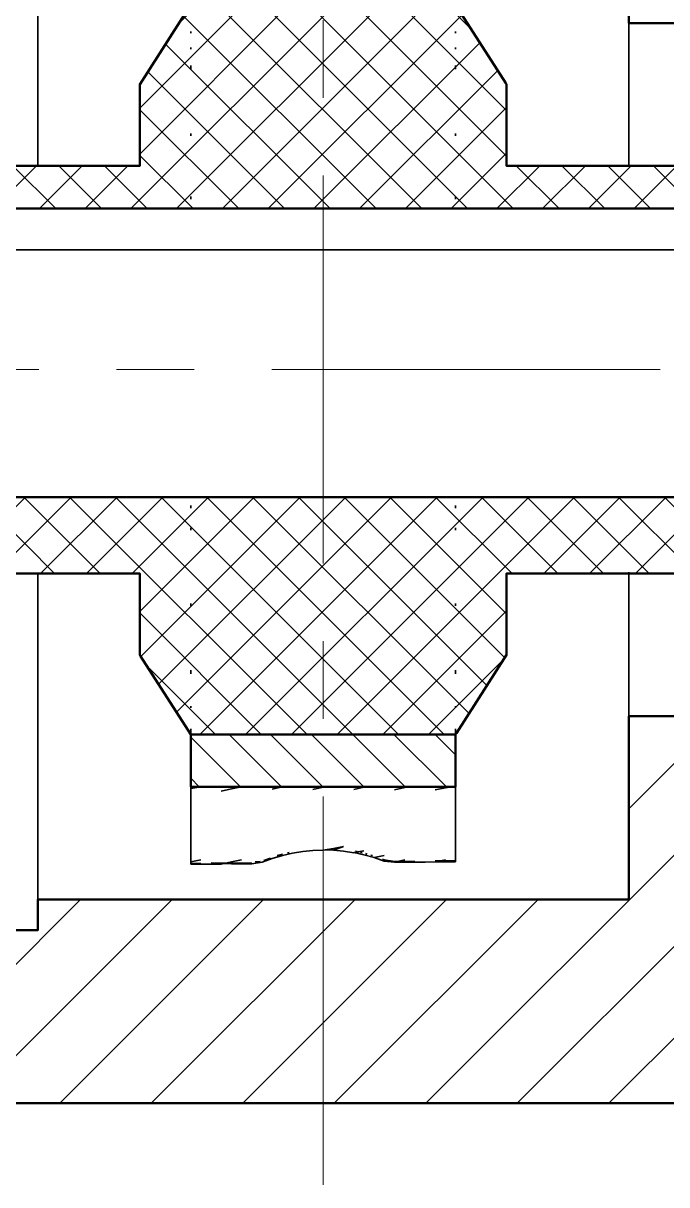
# Model space of a CAD drawing. Header units: millimetres. Extents: x 0 to 420, y 0 to 297.
# Drawn here: x 351.3 to 382.9, y 156 to 213 of the extents above; entities that cross this region are included whole.
import ezdxf

# ---------------------------------------------------------------- set-up
doc = ezdxf.new("R2010")
doc.units = ezdxf.units.MM
doc.header["$LTSCALE"] = 6
doc.linetypes.add('CENTER', pattern=[5.08, 3.175, -0.635, 0.635, -0.635])
for name, color, linetype, lineweight in [('CENTRO', 7, 'CENTER', 18), ('CORTE', 7, 'Continuous', 50), ('HACHURA', 8, 'Continuous', 13), ('VISIVEL', 7, 'Continuous', 35)]:
    doc.layers.add(name, color=color, linetype=linetype, lineweight=lineweight)

msp = doc.modelspace()

# ---------------------------------------------------------------- hatches: boundary and pattern name
at = {"layer": 'HACHURA'}
h = msp.add_hatch(dxfattribs=at)
h.set_pattern_fill('ANSI31')
h.paths.add_polyline_path([(366.7755, 160), (390.75, 160), (390.871, 160.015), (390.9925, 160.03), (391.095, 160.0675), (391.197, 160.1055), (391.2735, 160.153), (391.35, 160.2), (391.4035, 160.2465), (391.457, 160.293), (391.5035, 160.3465), (391.55, 160.4), (391.597, 160.4765), (391.6445, 160.553), (391.6825, 160.655), (391.72, 160.7575), (391.735, 160.8785), (391.75, 161), (391.75, 162.4995), (391.75, 164), (391.735, 164.121), (391.72, 164.2425), (391.6825, 164.345), (391.6445, 164.447), (391.597, 164.5235), (391.55, 164.6), (391.5035, 164.6535), (391.457, 164.707), (391.4035, 164.7535), (391.35, 164.8), (391.2735, 164.847), (391.197, 164.8945), (391.095, 164.9325), (390.9925, 164.97), (390.8715, 164.985), (390.75, 165), (390.7395, 165), (390.7265, 165), (390.7605, 165.0395), (390.9, 165.2), (391.0415, 165.429), (391.1835, 165.6585), (391.297, 165.9655), (391.4105, 166.2725), (391.455, 166.636), (391.5, 167), (391.5, 168.891), (391.5, 169.0575), (391.5, 169.3405), (391.5, 169.421), (391.5, 175.0465), (391.5, 175.081), (391.5, 175.1945), (391.5, 175.49), (391.5, 175.532), (391.5, 175.8455), (391.5, 175.9325), (391.5, 175.9685), (391.5, 175.9995), (393.9855, 176.0005), (394, 176.0005), (394, 176.053), (394, 183.0005), (391.572, 183.0005), (391.1, 183.0005), (391.1, 179.0305), (391.1, 179.0005), (391.039, 179.0005), (381, 179.0005), (381, 178.8705), (381, 170.052), (381, 170.0005), (380.8875, 170.0005), (352, 170.0005), (352, 168.5005), (351.968, 168.5005), (343.5, 168.5005), (343.5, 168.3015), (343.5, 168.288), (343.5, 167.857), (343.5, 167), (343.545, 166.6365), (343.5895, 166.2725), (343.6795, 166.0285), (343.6905, 166), (343.703, 165.9655), (343.7035, 165.964), (343.7055, 165.959), (343.8165, 165.6585), (343.829, 165.638), (343.9585, 165.429), (344.0875, 165.2205), (344.0975, 165.2035), (344.2335, 165.046), (344.2395, 165.0395), (344.2735, 165), (343.292, 165), (341.25, 165), (341.129, 164.985), (341.0075, 164.97), (340.905, 164.9325), (340.803, 164.8945), (340.7265, 164.847), (340.65, 164.8), (340.5965, 164.7535), (340.543, 164.707), (340.4965, 164.6535), (340.45, 164.6), (340.403, 164.5235), (340.3555, 164.447), (340.3175, 164.345), (340.28, 164.2425), (340.265, 164.1215), (340.25, 164), (340.25, 162.5005), (340.25, 161), (340.265, 160.879), (340.28, 160.7575), (340.3175, 160.655), (340.3555, 160.553), (340.403, 160.4765), (340.45, 160.4), (340.4965, 160.3465), (340.543, 160.293), (340.5965, 160.2465), (340.65, 160.2), (340.7265, 160.153), (340.803, 160.1055), (340.905, 160.0675), (341.0075, 160.03), (341.1285, 160.015), (341.25, 160), (345.3165, 160), (365.994, 160)])
h.paths.add_polyline_path([(346.5, 231), (346.925, 231), (347.333, 231), (347.454, 231.546), (347.6475, 232.4175), (347.8775, 233.147), (348.146, 233.9985), (348.4385, 234.705), (348.78, 235.5295), (349.1335, 236.208), (349.5455, 237), (349.9565, 237.645), (350.436, 238.398), (350.9015, 239.0045), (351.445, 239.713), (351.962, 240.277), (352.565, 240.935), (353.129, 241.4515), (353.787, 242.055), (354.394, 242.5205), (355.102, 243.064), (355.747, 243.475), (356.5, 243.9545), (357.1785, 244.3075), (357.9705, 244.72), (358.677, 245.0125), (359.5015, 245.354), (360.231, 245.584), (361.0825, 245.8525), (361.829, 246.018), (362.7005, 246.2115), (363.459, 246.311), (364.344, 246.4275), (365.108, 246.461), (366, 246.5), (366.764, 246.4665), (367.656, 246.4275), (368.414, 246.328), (369.2995, 246.2115), (370.046, 246.046), (370.9175, 245.8525), (371.647, 245.6225), (372.4985, 245.354), (373.205, 245.0615), (374.0295, 244.72), (374.708, 244.3665), (375.5, 243.9545), (376.145, 243.5435), (376.898, 243.064), (377.5045, 242.5985), (378.213, 242.055), (378.777, 241.538), (379.435, 240.935), (379.9515, 240.371), (380.555, 239.713), (381.0205, 239.106), (381.564, 238.398), (381.975, 237.753), (382.4545, 237), (382.8075, 236.3215), (383.22, 235.5295), (383.5125, 234.823), (383.854, 233.9985), (384.084, 233.269), (384.3525, 232.4175), (384.518, 231.671), (384.667, 231), (386.3905, 231), (388.5, 231), (388.864, 230.955), (389.2275, 230.9105), (389.5345, 230.797), (389.8415, 230.6835), (390.071, 230.5415), (390.3, 230.4), (390.4605, 230.2605), (390.6215, 230.1215), (390.7605, 229.9605), (390.9, 229.8), (391.0415, 229.571), (391.1835, 229.3415), (391.297, 229.0345), (391.4105, 228.7275), (391.455, 228.3635), (391.5, 228), (391.5, 221.192), (391.5, 219.6965), (391.5, 219.612), (391.5, 219.5875), (391.5, 218.5305), (391.5, 218.2435), (391.5, 216.9535), (391.5, 216.597), (391.5, 216.0005), (393.927, 215.9995), (394, 215.9995), (394, 215.9485), (394, 209.0005), (393.6085, 208.9995), (391.1, 208.9995), (391.1, 212.9705), (391.1, 212.9995), (389.8715, 212.9995), (381, 212.9995), (381, 221.949), (381, 221.9995), (380.9805, 221.9995), (377.7365, 221.9995), (376.6525, 221.9995), (376.8755, 222.4285), (377.076, 222.9125), (377.2765, 223.396), (377.434, 223.895), (377.591, 224.394), (377.7045, 224.9055), (377.8175, 225.416), (377.886, 225.9355), (377.9545, 226.454), (377.977, 226.9775), (378, 227.5), (377.977, 228.023), (377.9545, 228.546), (377.886, 229.065), (377.8175, 229.584), (377.7045, 230.095), (377.591, 230.606), (377.4335, 231.105), (377.2765, 231.604), (377.076, 232.088), (376.8755, 232.5715), (376.634, 233.036), (376.3925, 233.5), (376.111, 233.9415), (375.83, 234.383), (375.511, 234.7985), (375.1925, 235.2135), (374.839, 235.5995), (374.4855, 235.9855), (374.099, 236.339), (373.7135, 236.6925), (373.298, 237.0115), (372.883, 237.33), (372.4415, 237.611), (372, 237.8925), (371.5355, 238.134), (371.0715, 238.3755), (370.5875, 238.576), (370.104, 238.7765), (369.605, 238.934), (369.106, 239.091), (368.5945, 239.2045), (368.084, 239.3175), (367.5645, 239.386), (367.046, 239.4545), (366.5225, 239.477), (366, 239.5), (365.477, 239.477), (364.954, 239.4545), (364.435, 239.386), (363.916, 239.3175), (363.405, 239.2045), (362.894, 239.091), (362.395, 238.9335), (361.896, 238.7765), (361.412, 238.576), (360.9285, 238.3755), (360.464, 238.134), (360, 237.8925), (359.5585, 237.611), (359.117, 237.33), (358.7015, 237.011), (358.2865, 236.6925), (357.9005, 236.339), (357.5145, 235.9855), (357.161, 235.599), (356.8075, 235.2135), (356.4885, 234.798), (356.17, 234.383), (355.889, 233.9415), (355.6075, 233.5), (355.366, 233.0355), (355.1245, 232.5715), (354.924, 232.0875), (354.7235, 231.604), (354.566, 231.105), (354.409, 230.606), (354.2955, 230.0945), (354.1825, 229.584), (354.114, 229.0645), (354.0455, 228.546), (354.023, 228.0225), (354, 227.5), (354.023, 226.977), (354.0455, 226.454), (354.114, 225.935), (354.1825, 225.416), (354.2955, 224.905), (354.409, 224.394), (354.5665, 223.895), (354.7235, 223.396), (354.924, 222.912), (355.1245, 222.4285), (355.347, 222.0005), (355.0325, 221.9995), (352, 221.9995), (352, 223.495), (351.4575, 223.4995), (343.5, 223.4995), (343.5, 223.6505), (343.5, 223.712), (343.5, 223.767), (343.5, 224.143), (343.5, 225.596), (343.5, 225.741), (343.5, 226.9585), (343.5, 226.978), (343.5, 228), (343.545, 228.364), (343.5895, 228.7275), (343.703, 229.0345), (343.8165, 229.3415), (343.9585, 229.571), (344.1, 229.8), (344.2395, 229.9605), (344.3785, 230.1215), (344.5395, 230.2605), (344.7, 230.4), (344.929, 230.5415), (345.1585, 230.6835), (345.4655, 230.797), (345.7725, 230.9105), (346.1365, 230.955)])
h = msp.add_hatch(dxfattribs=at)
h.set_pattern_fill('ANSI31', scale=0.45, angle=90)
h.paths.add_polyline_path([(372.5, 216.47), (372.472, 216.47), (372, 216.47), (371.972, 216.47), (371.5, 216.47), (371.472, 216.47), (371, 216.47), (370.972, 216.47), (370.5, 216.47), (370.472, 216.47), (370, 216.47), (369.972, 216.47), (369.5, 216.47), (369.472, 216.47), (369, 216.47), (368.972, 216.47), (368.5, 216.47), (368.472, 216.47), (368, 216.47), (367.972, 216.47), (367.5, 216.47), (367.472, 216.47), (367, 216.47), (366.972, 216.47), (366.5, 216.47), (366.472, 216.47), (366, 216.47), (365.972, 216.47), (365.5, 216.47), (365.472, 216.47), (365, 216.47), (364.972, 216.47), (364.5, 216.47), (364.472, 216.47), (364, 216.47), (363.972, 216.47), (363.5, 216.47), (363.472, 216.47), (363, 216.47), (362.972, 216.47), (362.5, 216.47), (362.472, 216.47), (362, 216.47), (361.972, 216.47), (361.5, 216.47), (361.472, 216.47), (361, 216.47), (360.972, 216.47), (360.5, 216.47), (360.472, 216.47), (360, 216.47), (359.9725, 216.4745), (359.5, 216.4745), (359.5, 216.307), (359.5, 213.9), (359.9685, 213.9), (360, 213.9), (360.4685, 213.9), (360.5, 213.9), (360.9685, 213.9), (361, 213.9), (361.4685, 213.9), (361.5, 213.9), (361.9685, 213.9), (362, 213.9), (362.4685, 213.9), (362.5, 213.9), (362.9685, 213.9), (363, 213.9), (363.4685, 213.9), (363.5, 213.9), (363.9685, 213.9), (364, 213.9), (364.4685, 213.9), (364.5, 213.9), (364.9685, 213.9), (365, 213.9), (365.4685, 213.9), (365.5, 213.9), (365.9685, 213.9), (366, 213.9), (366.4685, 213.9), (366.5, 213.9), (366.9685, 213.9), (367, 213.9), (367.4685, 213.9), (367.5, 213.9), (367.9685, 213.9), (368, 213.9), (368.4685, 213.9), (368.5, 213.9), (368.9685, 213.9), (369, 213.9), (369.4685, 213.9), (369.5, 213.9), (369.9685, 213.9), (370, 213.9), (370.4685, 213.9), (370.5, 213.9), (370.9685, 213.9), (371, 213.9), (371.4685, 213.9), (371.5, 213.9), (371.9685, 213.9), (372, 213.9), (372.4685, 213.9), (372.5, 213.9), (372.5, 216.307)])
h.paths.add_polyline_path([(372.5, 175.5255), (372.0275, 175.5255), (372, 175.53), (371.528, 175.53), (371.5, 175.53), (371.028, 175.53), (371, 175.53), (370.528, 175.53), (370.5, 175.53), (370.028, 175.53), (370, 175.53), (369.528, 175.53), (369.5, 175.53), (369.028, 175.53), (369, 175.53), (368.528, 175.53), (368.5, 175.53), (368.028, 175.53), (368, 175.53), (367.528, 175.53), (367.5, 175.53), (367.028, 175.53), (367, 175.53), (366.528, 175.53), (366.5, 175.53), (366.028, 175.53), (366, 175.53), (365.528, 175.53), (365.5, 175.53), (365.028, 175.53), (365, 175.53), (364.528, 175.53), (364.5, 175.53), (364.028, 175.53), (364, 175.53), (363.528, 175.53), (363.5, 175.53), (363.028, 175.53), (363, 175.53), (362.528, 175.53), (362.5, 175.53), (362.028, 175.53), (362, 175.53), (361.528, 175.53), (361.5, 175.53), (361.028, 175.53), (361, 175.53), (360.528, 175.53), (360.5, 175.53), (360.028, 175.53), (360, 175.53), (359.528, 175.53), (359.5, 175.53), (359.5, 177.9575), (359.5, 178.1), (359.5315, 178.1), (360, 178.1), (360.0315, 178.1), (360.5, 178.1), (360.5315, 178.1), (361, 178.1), (361.0315, 178.1), (361.5, 178.1), (361.5315, 178.1), (362, 178.1), (362.0315, 178.1), (362.5, 178.1), (362.5315, 178.1), (363, 178.1), (363.0315, 178.1), (363.5, 178.1), (363.5315, 178.1), (364, 178.1), (364.0315, 178.1), (364.5, 178.1), (364.5315, 178.1), (365, 178.1), (365.0315, 178.1), (365.5, 178.1), (365.5315, 178.1), (366, 178.1), (366.0315, 178.1), (366.5, 178.1), (366.5315, 178.1), (367, 178.1), (367.0315, 178.1), (367.5, 178.1), (367.5315, 178.1), (368, 178.1), (368.0315, 178.1), (368.5, 178.1), (368.5315, 178.1), (369, 178.1), (369.0315, 178.1), (369.5, 178.1), (369.5315, 178.1), (370, 178.1), (370.0315, 178.1), (370.5, 178.1), (370.5315, 178.1), (371, 178.1), (371.0315, 178.1), (371.5, 178.1), (371.5315, 178.1), (372, 178.1), (372.0315, 178.1), (372.5, 178.1), (372.5, 177.9535)])
h = msp.add_hatch(dxfattribs=at)
h.set_pattern_fill('ANSI37', scale=0.5)
h.paths.add_polyline_path([(394, 206), (393.5375, 206), (375.0005, 206), (375.0005, 206.0695), (374.9995, 210), (374.9655, 210.053), (372.5005, 213.9), (372.4555, 213.9), (369.2495, 213.9), (369.2055, 213.9), (366, 213.9), (365.956, 213.9), (362.7505, 213.9), (362.706, 213.9), (359.5005, 213.9), (359.456, 213.832), (357.0005, 210), (357.0005, 209.9025), (356.9995, 206), (356.537, 206), (338, 206), (338, 205.9355), (338, 203.9), (356.414, 203.9), (356.9995, 203.9), (359.4225, 203.9), (359.4995, 203.9), (362.65, 203.9), (362.7505, 203.9), (365.9, 203.9), (366, 203.9), (369.1495, 203.9), (369.2495, 203.9), (372.3995, 203.9), (372.4995, 203.9), (374.9225, 203.9), (374.9995, 203.9), (393.4145, 203.9), (394, 203.9), (394, 205.9355)])
h.paths.add_polyline_path([(394, 186), (375.463, 186), (375.0005, 186), (374.9995, 182.0975), (374.9995, 182), (372.544, 178.168), (372.5005, 178.1), (369.294, 178.1), (369.2495, 178.1), (366.044, 178.1), (366, 178.1), (362.7945, 178.1), (362.7505, 178.1), (359.5445, 178.1), (359.5005, 178.1), (357.0345, 181.947), (357.0005, 182), (356.9995, 185.9305), (356.9995, 186), (338.4625, 186), (338, 186), (338, 189.659), (338, 189.75), (338.7405, 189.75), (356.9995, 189.75), (357.098, 189.75), (359.4995, 189.75), (359.627, 189.75), (362.7505, 189.75), (362.877, 189.75), (366, 189.75), (366.1265, 189.75), (369.2495, 189.75), (369.3765, 189.75), (372.4995, 189.75), (372.598, 189.75), (374.9995, 189.75), (375.741, 189.75), (394, 189.75), (394, 189.659)])

# ---------------------------------------------------------------- linework, layer by layer
at = {"layer": 'CENTRO'}
for p, q in [((366, 156), (366, 261)), ((333, 196), (399, 196))]:
    msp.add_line(p, q, dxfattribs=at)
at = {"layer": 'CORTE'}
for points in [[(389.8715, 212.9995), (381, 212.9995), (381, 221.949)], [(359.456, 213.832), (357.0005, 210), (357.0005, 209.9025), (356.9995, 206), (356.537, 206), (338, 206), (338, 205.9355), (338, 203.9), (356.414, 203.9), (356.9995, 203.9), (359.4225, 203.9), (359.4995, 203.9), (362.65, 203.9), (362.7505, 203.9), (365.9, 203.9), (366, 203.9), (369.1495, 203.9), (369.2495, 203.9), (372.3995, 203.9), (372.4995, 203.9), (374.9225, 203.9), (374.9995, 203.9), (393.4145, 203.9)], [(393.5375, 206), (375.0005, 206), (375.0005, 206.0695), (374.9995, 210), (374.9655, 210.053), (372.5005, 213.9)], [(338.7405, 189.75), (356.9995, 189.75), (357.098, 189.75), (359.4995, 189.75), (359.627, 189.75), (362.7505, 189.75), (362.877, 189.75), (366, 189.75), (366.1265, 189.75), (369.2495, 189.75), (369.3765, 189.75), (372.4995, 189.75), (372.598, 189.75), (374.9995, 189.75), (375.741, 189.75), (394, 189.75)], [(394, 186), (375.463, 186), (375.0005, 186), (374.9995, 182.0975), (374.9995, 182), (372.544, 178.168), (372.5005, 178.1), (369.294, 178.1), (369.2495, 178.1), (366.044, 178.1), (366, 178.1), (362.7945, 178.1), (362.7505, 178.1), (359.5445, 178.1), (359.5005, 178.1), (357.0345, 181.947), (357.0005, 182), (356.9995, 185.9305), (356.9995, 186), (338.4625, 186)], [(391.039, 179.0005), (381, 179.0005), (381, 178.8705), (381, 170.052), (381, 170.0005), (380.8875, 170.0005), (352, 170.0005), (352, 168.5005), (351.968, 168.5005), (343.5, 168.5005)], [(345.3165, 160), (365.994, 160), (366.7755, 160), (390.75, 160)]]:
    msp.add_lwpolyline(points, dxfattribs=at)
msp.add_lwpolyline([(372.5, 175.5255), (372.0275, 175.5255), (372, 175.53), (371.528, 175.53), (371.5, 175.53), (371.028, 175.53), (371, 175.53), (370.528, 175.53), (370.5, 175.53), (370.028, 175.53), (370, 175.53), (369.528, 175.53), (369.5, 175.53), (369.028, 175.53), (369, 175.53), (368.528, 175.53), (368.5, 175.53), (368.028, 175.53), (368, 175.53), (367.528, 175.53), (367.5, 175.53), (367.028, 175.53), (367, 175.53), (366.528, 175.53), (366.5, 175.53), (366.028, 175.53), (366, 175.53), (365.528, 175.53), (365.5, 175.53), (365.028, 175.53), (365, 175.53), (364.528, 175.53), (364.5, 175.53), (364.028, 175.53), (364, 175.53), (363.528, 175.53), (363.5, 175.53), (363.028, 175.53), (363, 175.53), (362.528, 175.53), (362.5, 175.53), (362.028, 175.53), (362, 175.53), (361.528, 175.53), (361.5, 175.53), (361.028, 175.53), (361, 175.53), (360.528, 175.53), (360.5, 175.53), (360.028, 175.53), (360, 175.53), (359.528, 175.53), (359.5, 175.53), (359.5, 177.9575), (359.5, 178.1), (359.5315, 178.1), (360, 178.1), (360.0315, 178.1), (360.5, 178.1), (360.5315, 178.1), (361, 178.1), (361.0315, 178.1), (361.5, 178.1), (361.5315, 178.1), (362, 178.1), (362.0315, 178.1), (362.5, 178.1), (362.5315, 178.1), (363, 178.1), (363.0315, 178.1), (363.5, 178.1), (363.5315, 178.1), (364, 178.1), (364.0315, 178.1), (364.5, 178.1), (364.5315, 178.1), (365, 178.1), (365.0315, 178.1), (365.5, 178.1), (365.5315, 178.1), (366, 178.1), (366.0315, 178.1), (366.5, 178.1), (366.5315, 178.1), (367, 178.1), (367.0315, 178.1), (367.5, 178.1), (367.5315, 178.1), (368, 178.1), (368.0315, 178.1), (368.5, 178.1), (368.5315, 178.1), (369, 178.1), (369.0315, 178.1), (369.5, 178.1), (369.5315, 178.1), (370, 178.1), (370.0315, 178.1), (370.5, 178.1), (370.5315, 178.1), (371, 178.1), (371.0315, 178.1), (371.5, 178.1), (371.5315, 178.1), (372, 178.1), (372.0315, 178.1), (372.5, 178.1), (372.5, 177.9535)], close=True, dxfattribs=at)
at = {"layer": 'VISIVEL'}
for p, q in [((352, 212.71), (352, 214.385)), ((381, 212.71), (381, 214.385)), ((359.5, 213.9), (357, 210)), ((375, 210), (372.5, 213.9)), ((352, 213.675), (352, 211.775)), ((352, 210.915), (352, 212.71)), ((381, 212.935), (381, 212.75)), ((381, 212.935), (381, 212.74)), ((381, 212.74), (381, 212.435)), ((381, 212.74), (381, 212.42)), ((381, 210.915), (381, 212.71)), ((359.5, 212.595), (359.5, 212.515)), ((372.5, 212.595), (372.5, 212.515)), ((381, 212.42), (381, 211.995)), ((381, 212.42), (381, 211.975)), ((352, 210.915), (352, 211.775)), ((352, 211.775), (352, 209.75)), ((359.5, 211.805), (359.5, 211.73)), ((372.5, 211.805), (372.5, 211.73)), ((381, 211.435), (381, 211.975)), ((381, 211.405), (381, 211.975)), ((352, 209), (352, 210.915)), ((359.5, 210.925), (359.5, 210.84)), ((372.5, 210.925), (372.5, 210.84)), ((381, 211.405), (381, 210.755)), ((381, 211.405), (381, 210.72)), ((381, 209), (381, 210.915)), ((359.5, 210.865), (359.5, 210.79)), ((359.5, 210.84), (359.5, 210.75)), ((372.5, 210.865), (372.5, 210.79)), ((372.5, 210.84), (372.5, 210.75)), ((381, 209.925), (381, 210.835)), ((381, 209.965), (381, 210.72)), ((381, 209.925), (381, 210.72)), ((357, 210), (357, 209.905)), ((375, 205.995), (375, 210)), ((381, 209.925), (381, 209.065)), ((381, 209.925), (381, 209.025)), ((352, 209.75), (352, 207.62)), ((352, 207.055), (352, 209)), ((352, 206.99), (352, 209)), ((381, 209.025), (381, 208.07)), ((381, 209.025), (381, 208.02)), ((381, 206.99), (381, 209)), ((352, 207.62), (352, 205.96)), ((359.5, 207.585), (359.5, 207.505)), ((359.5, 207.575), (359.5, 207.47)), ((372.5, 207.585), (372.5, 207.505)), ((372.5, 207.575), (372.5, 207.47)), ((381, 208.02), (381, 206.98)), ((381, 208.02), (381, 206.925)), ((352, 205.975), (352, 206.99)), ((352, 205.985), (352, 206.99)), ((381, 205.985), (381, 206.99)), ((381, 206.925), (381, 205.995)), ((381, 206.925), (381, 206.02)), ((357, 206), (338, 206)), ((394, 206), (375, 206)), ((359.5, 204.495), (359.5, 204.405)), ((359.5, 204.48), (359.5, 204.365)), ((372.5, 204.495), (372.5, 204.405)), ((372.5, 204.48), (372.5, 204.365)), ((357, 203.9), (338, 203.9)), ((359.5, 203.9), (357, 203.9)), ((362.75, 203.9), (359.5, 203.9)), ((366, 203.9), (362.75, 203.9)), ((369.25, 203.9), (366, 203.9)), ((372.5, 203.9), (369.25, 203.9)), ((375, 203.9), (372.5, 203.9)), ((394, 203.9), (375, 203.9)), ((357, 201.875), (338, 201.875)), ((359.5, 201.875), (357, 201.875)), ((362.75, 201.875), (359.5, 201.875)), ((366, 201.875), (362.75, 201.875)), ((369.25, 201.875), (366, 201.875)), ((372.5, 201.875), (369.25, 201.875)), ((375, 201.875), (372.5, 201.875)), ((394, 201.875), (375, 201.875)), ((357, 189.75), (338, 189.75)), ((359.5, 189.75), (357, 189.75)), ((362.75, 189.75), (359.5, 189.75)), ((359.5, 189.335), (359.5, 189.21)), ((359.5, 189.295), (359.5, 189.21)), ((366, 189.75), (362.75, 189.75)), ((369.25, 189.75), (366, 189.75)), ((372.5, 189.75), (369.25, 189.75)), ((375, 189.75), (372.5, 189.75)), ((372.5, 189.335), (372.5, 189.21)), ((372.5, 189.295), (372.5, 189.21)), ((394, 189.75), (375, 189.75)), ((359.5, 188.235), (359.5, 188.115)), ((359.5, 188.235), (359.5, 188.155)), ((372.5, 188.235), (372.5, 188.115)), ((372.5, 188.235), (372.5, 188.155)), ((357, 186), (338, 186)), ((352, 186.04), (352, 184.38)), ((352, 185.01), (352, 186.015)), ((357, 182), (357, 186.005)), ((394, 186), (375, 186)), ((381, 186.06), (381, 185.13)), ((381, 185.01), (381, 186.015)), ((381, 185.98), (381, 185.075)), ((352, 183), (352, 185.01)), ((381, 184.03), (381, 185.075)), ((381, 183.98), (381, 185.075)), ((381, 183), (381, 185.01)), ((352, 184.38), (352, 182.25)), ((359.5, 184.53), (359.5, 184.425)), ((359.5, 184.495), (359.5, 184.415)), ((372.5, 184.53), (372.5, 184.425)), ((372.5, 184.495), (372.5, 184.415)), ((381, 183.025), (381, 183.98)), ((381, 182.975), (381, 183.98)), ((352, 181.085), (352, 183)), ((381, 181.085), (381, 183)), ((381, 182.975), (381, 182.115)), ((381, 182.975), (381, 182.075)), ((352, 182.25), (352, 180.225)), ((359.5, 178.1), (357, 182)), ((375, 182), (372.5, 178.1)), ((375, 182.095), (375, 182)), ((381, 182.075), (381, 181.315)), ((381, 182.075), (381, 181.165)), ((381, 182.075), (381, 181.28)), ((381, 180.625), (381, 181.28)), ((381, 180.595), (381, 181.28)), ((352, 181.085), (352, 179.16)), ((352, 179.29), (352, 181.085)), ((359.5, 181.25), (359.5, 181.16)), ((359.5, 181.21), (359.5, 181.135)), ((359.5, 181.16), (359.5, 181.075)), ((372.5, 181.25), (372.5, 181.16)), ((372.5, 181.21), (372.5, 181.135)), ((372.5, 181.16), (372.5, 181.075)), ((381, 179.29), (381, 181.085)), ((352, 178.325), (352, 180.225)), ((381, 180.595), (381, 180.05)), ((381, 180.595), (381, 180.025)), ((381, 179.6), (381, 180.025)), ((381, 179.58), (381, 180.025)), ((381, 179.58), (381, 179.275)), ((381, 179.58), (381, 179.26)), ((352, 177.67), (352, 179.29)), ((352, 177.615), (352, 179.29)), ((359.5, 179.485), (359.5, 179.405)), ((372.5, 179.485), (372.5, 179.405)), ((381, 177.615), (381, 179.29)), ((381, 179.26), (381, 179.075)), ((381, 179.26), (381, 179.065)), ((391.1, 179), (381, 179)), ((352, 178.325), (352, 176.555)), ((359.5, 178.37), (359.5, 178.275)), ((359.5, 178.145), (359.5, 178.31)), ((359.5, 178.275), (359.5, 178.2)), ((359.5, 178.25), (359.5, 177.975)), ((359.5, 178.24), (359.5, 177.925)), ((359.5, 177.895), (359.5, 178.145)), ((360, 178.1), (359.5, 178.1)), ((362.75, 178.1), (359.5, 178.1)), ((359.5, 177.975), (359.5, 177.68)), ((359.5, 177.925), (359.5, 177.45)), ((359.5, 177.65), (359.5, 177.895)), ((360.5, 178.1), (360, 178.1)), ((361, 178.1), (360.5, 178.1)), ((361.5, 178.1), (361, 178.1)), ((362, 178.1), (361.5, 178.1)), ((362.5, 178.1), (362, 178.1)), ((363, 178.1), (362.5, 178.1)), ((366, 178.1), (362.75, 178.1)), ((363.5, 178.1), (363, 178.1)), ((364, 178.1), (363.5, 178.1)), ((364.5, 178.1), (364, 178.1)), ((365, 178.1), (364.5, 178.1)), ((365.5, 178.1), (365, 178.1)), ((366, 178.1), (365.5, 178.1)), ((366.5, 178.1), (366, 178.1)), ((369.25, 178.1), (366, 178.1)), ((367, 178.1), (366.5, 178.1)), ((367.5, 178.1), (367, 178.1)), ((368, 178.1), (367.5, 178.1)), ((368.5, 178.1), (368, 178.1)), ((369, 178.1), (368.5, 178.1)), ((369.5, 178.1), (369, 178.1)), ((372.5, 178.1), (369.25, 178.1)), ((370, 178.1), (369.5, 178.1)), ((370.5, 178.1), (370, 178.1)), ((371, 178.1), (370.5, 178.1)), ((371.5, 178.1), (371, 178.1)), ((372, 178.1), (371.5, 178.1)), ((372.5, 178.1), (372, 178.1)), ((372.5, 178.37), (372.5, 178.275)), ((372.5, 178.275), (372.5, 178.2)), ((372.5, 178.195), (372.5, 177.885)), ((372.5, 177.885), (372.5, 177.41)), ((352, 176.135), (352, 177.615)), ((352, 176.085), (352, 177.615)), ((359.5, 177.68), (359.5, 177.56)), ((359.5, 177.415), (359.5, 177.65)), ((359.5, 177.56), (359.5, 177.445)), ((359.5, 177.45), (359.5, 176.975)), ((359.5, 176.935), (359.5, 177.285)), ((372.5, 177.455), (372.5, 177.76)), ((372.5, 177.125), (372.5, 177.455)), ((372.5, 177.41), (372.5, 176.94)), ((372.5, 177.3), (372.5, 177.16)), ((381, 177.615), (381, 176.085)), ((359.5, 176.975), (359.5, 176.495)), ((359.5, 176.59), (359.5, 176.935)), ((359.5, 176.89), (359.5, 176.44)), ((372.5, 177.16), (372.5, 176.68)), ((372.5, 176.8), (372.5, 177.125)), ((372.5, 176.94), (372.5, 176.46)), ((372.5, 176.475), (372.5, 176.8)), ((352, 176.555), (352, 174.935)), ((359.5, 176.245), (359.5, 176.59)), ((359.5, 176.495), (359.5, 176.015)), ((359.5, 176.44), (359.5, 175.955)), ((359.5, 175.905), (359.5, 176.245)), ((372.5, 176.68), (372.5, 176.195)), ((372.5, 176.155), (372.5, 176.475)), ((372.5, 176.46), (372.5, 175.98)), ((372.5, 175.86), (372.5, 176.225)), ((372.5, 176.195), (372.5, 175.71)), ((372.5, 175.84), (372.5, 176.155)), ((352, 174.75), (352, 176.085)), ((352, 174.7), (352, 176.085)), ((352, 174.7), (352, 175.93)), ((359.5, 176.015), (359.5, 175.53)), ((359.5, 175.955), (359.5, 175.47)), ((359.5, 175.515), (359.5, 175.925)), ((359.5, 175.57), (359.5, 175.905)), ((359.5, 175.78), (359.5, 175.34)), ((359.5, 175.24), (359.5, 175.57)), ((372.5, 175.56), (372, 175.485)), ((372.5, 175.98), (372.5, 175.5)), ((372.5, 175.975), (372.5, 175.865)), ((372.5, 175.865), (372.5, 175.385)), ((372.5, 175.465), (372.5, 175.86)), ((372.5, 175.53), (372.5, 175.84)), ((372.5, 175.71), (372.5, 175.225)), ((372.5, 175.145), (372.5, 175.56)), ((381, 176.085), (381, 174.7)), ((359.5, 175.53), (359.5, 175.045)), ((360, 175.53), (359.5, 175.445)), ((359.5, 175.445), (359.5, 175.53)), ((359.5, 175.105), (359.5, 175.515)), ((359.5, 175.47), (359.5, 174.985)), ((359.5, 174.99), (359.5, 175.445)), ((359.5, 175.34), (359.5, 174.865)), ((359.5, 174.915), (359.5, 175.24)), ((359.5, 174.7), (359.5, 175.105)), ((359.5, 175.045), (359.5, 174.755)), ((359.5, 174.535), (359.5, 174.99)), ((360.5, 175.53), (360, 175.53)), ((360.5, 175.53), (360, 175.53)), ((361, 175.53), (360.5, 175.53)), ((361, 175.53), (360.5, 175.53)), ((361.5, 175.53), (361, 175.53)), ((361.5, 175.53), (361, 175.53)), ((361.5, 175.53), (361, 175.53)), ((361.5, 175.43), (361, 175.32)), ((362, 175.53), (361.5, 175.43)), ((362.5, 175.53), (362, 175.53)), ((362.5, 175.53), (362, 175.53)), ((363, 175.53), (362.5, 175.53)), ((363, 175.53), (362.5, 175.53)), ((363.5, 175.53), (363, 175.53)), ((363.5, 175.53), (363, 175.53)), ((364, 175.53), (363.5, 175.42)), ((364, 175.53), (363.5, 175.42)), ((364, 175.53), (363.5, 175.53)), ((364, 175.53), (363.5, 175.53)), ((364.5, 175.535), (364, 175.53)), ((364.5, 175.53), (364, 175.53)), ((364.5, 175.53), (364, 175.53)), ((364.5, 175.53), (364, 175.53)), ((365, 175.535), (364.5, 175.535)), ((365, 175.53), (364.5, 175.53)), ((365.5, 175.535), (365, 175.535)), ((365.5, 175.53), (365, 175.53)), ((366, 175.535), (365.5, 175.535)), ((366, 175.53), (365.5, 175.535)), ((366, 175.53), (365.5, 175.53)), ((366, 175.515), (365.5, 175.405)), ((366.5, 175.54), (366, 175.515)), ((366.5, 175.53), (366, 175.53)), ((366.5, 175.53), (366, 175.53)), ((367, 175.54), (366.5, 175.54)), ((367, 175.53), (366.5, 175.53)), ((367.5, 175.54), (367, 175.54)), ((367.5, 175.53), (367, 175.53)), ((368, 175.54), (367.5, 175.54)), ((368, 175.535), (367.5, 175.54)), ((368, 175.53), (367.5, 175.53)), ((368, 175.505), (367.5, 175.395)), ((368.5, 175.545), (368, 175.505)), ((368.5, 175.535), (368, 175.535)), ((368.5, 175.53), (368, 175.53)), ((369, 175.545), (368.5, 175.545)), ((369, 175.53), (368.5, 175.53)), ((369.5, 175.545), (369, 175.545)), ((369.5, 175.53), (369, 175.53)), ((370, 175.545), (369.5, 175.545)), ((370, 175.54), (369.5, 175.545)), ((370, 175.495), (369.5, 175.385)), ((370.5, 175.55), (370, 175.495)), ((370.5, 175.54), (370, 175.54)), ((371, 175.55), (370.5, 175.55)), ((371, 175.53), (370.5, 175.53)), ((371.5, 175.55), (371, 175.55)), ((371.5, 175.53), (371, 175.53)), ((372, 175.55), (371.5, 175.55)), ((372, 175.545), (371.5, 175.55)), ((372, 175.485), (371.5, 175.375)), ((372.5, 175.545), (372, 175.545)), ((372.5, 175.225), (372.5, 175.53)), ((372.5, 175.5), (372.5, 175.305)), ((372.5, 175.07), (372.5, 175.465)), ((372.5, 175.385), (372.5, 174.905)), ((372.5, 175.305), (372.5, 175.21)), ((372.5, 175.115), (372.5, 175.225)), ((372.5, 175.225), (372.5, 174.74)), ((372.5, 175.21), (372.5, 175.115)), ((372.5, 174.7), (372.5, 175.145)), ((372.5, 174.68), (372.5, 175.07)), ((352, 174.935), (352, 173.475)), ((352, 174.7), (352, 173.525)), ((352, 174.7), (352, 173.485)), ((359.5, 174.985), (359.5, 174.5)), ((359.5, 174.595), (359.5, 174.915)), ((359.5, 174.865), (359.5, 174.39)), ((359.5, 174.755), (359.5, 174.665)), ((359.5, 174.295), (359.5, 174.7)), ((359.5, 174.665), (359.5, 174.58)), ((359.5, 174.085), (359.5, 174.535)), ((359.5, 174.5), (359.5, 174.01)), ((372.5, 174.905), (372.5, 174.425)), ((372.5, 174.74), (372.5, 174.25)), ((372.5, 174.255), (372.5, 174.7)), ((372.5, 174.29), (372.5, 174.68)), ((372.5, 174.425), (372.5, 173.945)), ((381, 174.7), (381, 173.485)), ((359.5, 174.39), (359.5, 173.915)), ((359.5, 173.895), (359.5, 174.295)), ((359.5, 173.63), (359.5, 174.085)), ((359.5, 174.01), (359.5, 173.52)), ((359.5, 173.915), (359.5, 173.44)), ((359.5, 173.495), (359.5, 173.895)), ((372.5, 173.905), (372.5, 174.29)), ((372.5, 173.81), (372.5, 174.255)), ((372.5, 174.25), (372.5, 173.76)), ((372.5, 173.945), (372.5, 173.47)), ((372.5, 173.52), (372.5, 173.905)), ((352, 173.485), (352, 172.47)), ((352, 173.485), (352, 172.435)), ((352, 173.475), (352, 172.185)), ((359.5, 173.18), (359.5, 173.63)), ((359.5, 173.52), (359.5, 173.03)), ((359.5, 173.1), (359.5, 173.495)), ((359.5, 173.44), (359.5, 172.97)), ((372.5, 173.37), (372.5, 173.81)), ((372.5, 173.76), (372.5, 173.27)), ((372.5, 173.145), (372.5, 173.52)), ((372.5, 173.47), (372.5, 172.99)), ((372.5, 172.93), (372.5, 173.37)), ((381, 173.485), (381, 172.435)), ((359.5, 172.735), (359.5, 173.18)), ((359.5, 172.71), (359.5, 173.1)), ((359.5, 173.03), (359.5, 172.755)), ((359.5, 172.97), (359.5, 172.495)), ((359.5, 172.285), (359.5, 172.735)), ((372.5, 173.27), (372.5, 173.1)), ((372.5, 172.98), (372.5, 173.145)), ((372.5, 172.99), (372.5, 172.51)), ((372.5, 172.495), (372.5, 172.93)), ((352, 172.435), (352, 171.57)), ((352, 172.185), (352, 171.075)), ((359.5, 172.495), (359.5, 172.02)), ((359.5, 171.845), (359.5, 172.285)), ((364, 172.16), (363.5, 172.015)), ((364, 172.23), (363.75, 172.16)), ((364.5, 172.275), (364, 172.16)), ((364.335, 172.31), (364.25, 172.29)), ((365, 172.355), (364.5, 172.275)), ((365.5, 172.405), (365, 172.355)), ((366, 172.42), (365.5, 172.405)), ((366.5, 172.495), (366, 172.42)), ((366.5, 172.42), (366, 172.435)), ((367, 172.605), (366.5, 172.42)), ((367, 172.605), (366.5, 172.495)), ((367, 172.37), (366.5, 172.42)), ((367.5, 172.29), (367, 172.37)), ((368, 172.385), (367.5, 172.31)), ((368, 172.385), (367.5, 172.29)), ((368, 172.195), (367.5, 172.31)), ((367.665, 172.35), (367.585, 172.37)), ((367.915, 172.295), (367.835, 172.31)), ((368.5, 172.055), (368, 172.195)), ((368.165, 172.225), (368.085, 172.25)), ((368.415, 172.15), (368.335, 172.175)), ((369, 172.165), (368.5, 172.065)), ((369, 172.165), (368.5, 172.055)), ((372.5, 172.51), (372.5, 172.03)), ((372.5, 172.06), (372.5, 172.495)), ((381, 172.435), (381, 171.57)), ((352, 171.57), (352, 170.91)), ((352, 171.57), (352, 170.885)), ((359.5, 172.02), (359.5, 171.77)), ((360, 171.95), (359.5, 171.845)), ((359.5, 171.74), (359.5, 171.845)), ((360, 171.77), (359.5, 171.77)), ((360, 171.74), (359.5, 171.755)), ((360, 171.74), (359.5, 171.74)), ((360.5, 171.74), (360, 171.74)), ((361, 171.79), (360.5, 171.8)), ((361, 171.74), (360.5, 171.74)), ((361.5, 171.84), (361, 171.74)), ((361.5, 171.79), (361, 171.79)), ((361.5, 171.755), (361, 171.77)), ((362, 171.95), (361.5, 171.84)), ((362, 171.79), (361.5, 171.79)), ((362, 171.755), (361.5, 171.755)), ((362.5, 171.79), (362, 171.79)), ((362.5, 171.755), (362, 171.755)), ((363, 171.825), (362.5, 171.755)), ((362.915, 171.87), (362.665, 171.85)), ((363.5, 172.015), (363, 171.825)), ((363.415, 172.03), (363.085, 171.91)), ((369, 171.875), (368.5, 172.065)), ((369, 171.94), (368.915, 171.97)), ((369.5, 171.87), (369, 171.94)), ((369.5, 171.835), (369, 171.875)), ((370, 171.945), (369.5, 171.835)), ((370, 171.87), (369.5, 171.87)), ((370, 171.825), (369.5, 171.825)), ((370.5, 171.87), (370, 171.87)), ((370.5, 171.825), (370, 171.825)), ((371, 171.825), (370.5, 171.825)), ((371.5, 171.84), (371, 171.825)), ((372, 171.95), (371.5, 171.84)), ((372, 171.895), (371.5, 171.895)), ((372, 171.845), (371.5, 171.845)), ((372.5, 171.895), (372, 171.895)), ((372.5, 171.845), (372, 171.845)), ((372.5, 171.845), (372.5, 172.06)), ((372.5, 172.03), (372.5, 171.895)), ((381, 171.57), (381, 170.885)), ((352, 171.075), (352, 170.16)), ((352, 170.885), (352, 170.41)), ((352, 170.885), (352, 170.395)), ((381, 170.885), (381, 170.395)), ((352, 170.395), (352, 170.11)), ((352, 170.395), (352, 170.1)), ((352, 170.16), (352, 169.435)), ((352, 170.1), (352, 170.005)), ((352, 170.1), (352, 170)), ((381, 170), (352, 170)), ((381, 170.395), (381, 170.1)), ((381, 170.1), (381, 170)), ((352, 169.435), (352, 168.92)), ((352, 168.92), (352, 168.605)), ((343.5, 168.5), (352, 168.5)), ((352, 168.605), (352, 168.5)), ((366.925, 160), (343.815, 160)), ((366.925, 160), (350.64, 160)), ((390.75, 160), (366.83, 160)), ((366.83, 160), (384.47, 160))]:
    msp.add_line(p, q, dxfattribs=at)

doc.saveas('drawing.dxf')
